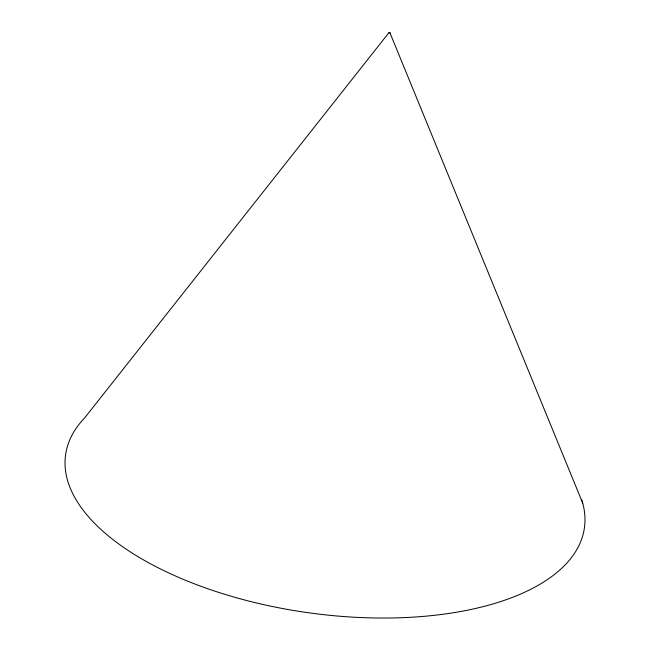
<?xml version="1.0" encoding="UTF-8"?>
<svg xmlns="http://www.w3.org/2000/svg" width="650" height="650" viewBox="0 0 650 650"><rect width="100%" height="100%" fill="white"/><g stroke="black" fill="none" stroke-linecap="round" stroke-linejoin="round"><path stroke-width="0.97" d="M388.984 32.606L389.943 32.825L388.984 32.606L84.565 418.015A261.983 122.59 8 0 0 295.303 610.764A261.983 122.59 8 0 0 581.612 499.493M389.943 32.825L582.684 503.043"/></g></svg>
